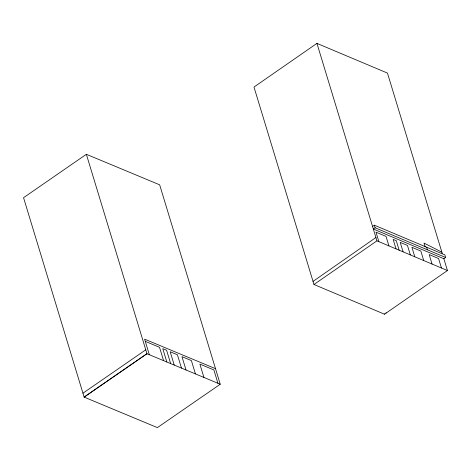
<?xml version="1.0" encoding="UTF-8"?>
<svg xmlns="http://www.w3.org/2000/svg" width="471" height="471" viewBox="0 0 471 471"><rect width="100%" height="100%" fill="white"/><g stroke="black" fill="none" stroke-linecap="round" stroke-linejoin="round"><path stroke-width="0.71" d="M313.032 281.399L375.917 237.525M442.251 253.427L387.462 73.087L316.936 43.385L253.987 87.053L313.98 284.502L384.507 314.204L447.45 270.537L443.859 258.726L373.332 229.024L375.128 227.781L445.654 257.484L443.859 258.726M313.98 284.502L376.924 240.834L447.45 270.537M86.358 154.294L23.55 197.69L84.138 397.112L157.385 427.615L220.245 384.242L159.657 184.82L86.358 154.294L146.952 353.721L220.245 384.242M82.949 393.197L145.763 349.806M372.549 226.433L374.345 225.191L444.871 254.893L445.654 257.484M215.518 368.687L144.609 339.155L149.336 354.71M145.286 341.369L159.522 347.298L163.578 360.645M441.863 252.156L424.024 243.095L425.189 246.934M441.468 268.017L438.583 258.538L429.187 254.575L432.066 264.06M426.655 247.222L427.438 249.813M423.735 260.551L420.856 251.067L411.919 247.304L414.804 256.783M410.347 254.911L407.468 245.432L400.22 242.377L403.105 251.861M399.155 250.195L396.276 240.716L393.155 239.403L396.034 248.882M388.911 245.88L386.032 236.401L375.988 232.174L378.867 241.652M374.345 225.191L375.128 227.781M316.936 43.385L376.924 240.834M386.008 312.679L386.132 313.08M384.383 313.81L384.507 314.204M217.932 383.276L213.875 369.935L199.881 364.107L203.931 377.448M195.441 373.915L191.385 360.568L181.959 356.647L186.016 369.988M181.476 368.098L177.42 354.757L170.184 351.743L174.235 365.084M170.667 363.594L166.61 350.253L162.778 348.658L166.834 361.999M93.87 390.341L84.138 397.112L146.952 353.721L93.87 390.341"/></g></svg>
